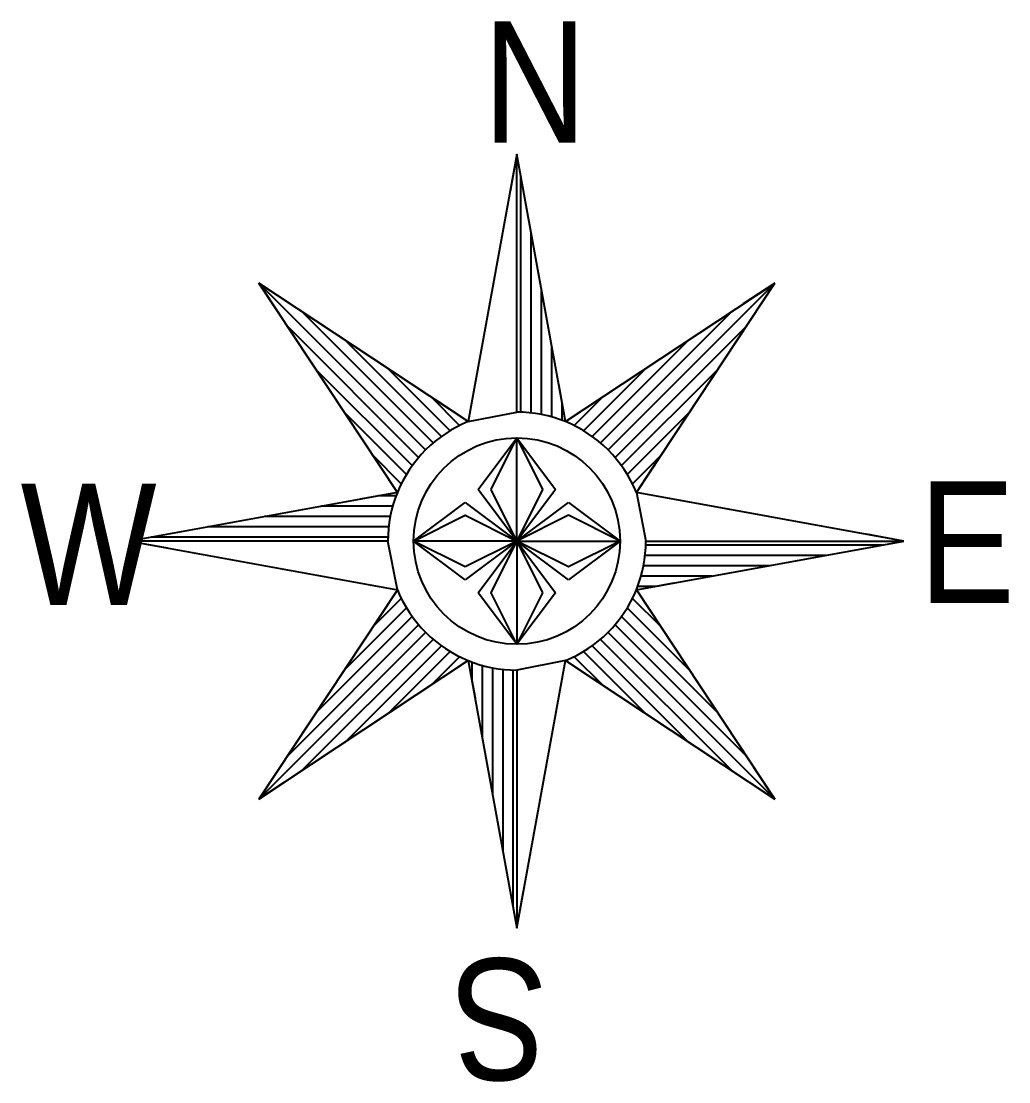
# Model space of a CAD drawing. Header units: metres. Extents: x 368 to 3789, y -155 to 1148.
# Drawn here: x 2646.719 to 2649.322, y -155.196 to -152.402 of the extents above; entities that cross this region are included whole.
import ezdxf

# ---------------------------------------------------------------- set-up
doc = ezdxf.new("R2010")
doc.units = ezdxf.units.M
doc.linetypes.add('PTS_EXT', pattern=[999999, 0, -999999])
doc.styles.get("Standard").update_dxf_attribs({"font": 'arial.ttf'})

msp = doc.modelspace()

# ---------------------------------------------------------------- linework, layer by layer
at = {"color": 18, "linetype": 'Continuous', "true_color": 0x000000}
for p, q in [((2648.1539, -153.4567), (2648.0257, -152.7516)), ((2648.0257, -153.4316), (2648.0257, -152.7516)), ((2648.0359, -153.4318), (2648.0359, -152.8077)), ((2648.0631, -153.4337), (2648.0631, -152.9573)), ((2647.8975, -153.4567), (2647.3457, -153.0916)), ((2647.7108, -153.6434), (2647.3457, -153.0916)), ((2647.7853, -153.5312), (2647.3457, -153.0916)), ((2648.1539, -153.4567), (2648.7057, -153.0916)), ((2648.2661, -153.5312), (2648.7057, -153.0916)), ((2648.3406, -153.6434), (2648.7057, -153.0916)), ((2648.0903, -153.4378), (2648.0903, -153.1069)), ((2647.8053, -153.5128), (2647.4594, -153.1668)), ((2648.2461, -153.5128), (2648.592, -153.1668)), ((2647.7668, -153.5512), (2647.4209, -153.2053)), ((2648.2846, -153.5512), (2648.6305, -153.2053)), ((2647.8268, -153.4958), (2647.5731, -153.2421)), ((2648.1175, -153.4443), (2648.1175, -153.2565)), ((2648.2246, -153.4958), (2648.4783, -153.2421)), ((2647.7499, -153.5728), (2647.4961, -153.319)), ((2647.85, -153.4806), (2647.6867, -153.3173)), ((2648.2014, -153.4806), (2648.3647, -153.3173)), ((2648.3015, -153.5728), (2648.5553, -153.319)), ((2647.8749, -153.4669), (2647.8004, -153.3925)), ((2648.1447, -153.4531), (2648.1447, -153.4061)), ((2648.1766, -153.4669), (2648.251, -153.3925)), ((2647.7346, -153.596), (2647.5713, -153.4327)), ((2648.3168, -153.596), (2648.4801, -153.4327)), ((2647.9237, -153.6356), (2648.0257, -153.4996)), ((2647.9577, -153.6356), (2648.0257, -153.4996)), ((2648.0257, -153.4996), (2648.1277, -153.6356)), ((2647.721, -153.6208), (2647.6466, -153.5464)), ((2648.3304, -153.6208), (2648.4048, -153.5464)), ((2647.7108, -153.6434), (2647.0057, -153.7716)), ((2647.7072, -153.6526), (2647.6602, -153.6526)), ((2648.0257, -153.7716), (2647.9237, -153.6356)), ((2648.0257, -153.7716), (2647.9577, -153.6356)), ((2648.1277, -153.6356), (2648.0257, -153.7716)), ((2647.6983, -153.6798), (2647.5106, -153.6798)), ((2647.7537, -153.7716), (2647.8897, -153.6696)), ((2647.8897, -153.6696), (2648.0257, -153.7716)), ((2648.0257, -153.7716), (2648.1617, -153.6696)), ((2648.1617, -153.6696), (2648.2977, -153.7716)), ((2647.6919, -153.707), (2647.361, -153.707)), ((2648.1617, -153.7036), (2648.0257, -153.7716)), ((2648.2977, -153.7716), (2648.1617, -153.7036)), ((2647.6878, -153.7342), (2647.2114, -153.7342)), ((2647.6858, -153.7614), (2647.0618, -153.7614)), ((2647.6857, -153.7716), (2647.0057, -153.7716)), ((2647.8897, -153.8396), (2647.7537, -153.7716)), ((2647.8897, -153.8736), (2647.7537, -153.7716)), ((2648.0257, -153.7716), (2647.8897, -153.8396)), ((2648.0257, -153.7716), (2647.8897, -153.8736)), ((2647.9237, -153.9076), (2648.0257, -153.7716)), ((2648.0257, -153.7716), (2648.0937, -153.9076)), ((2648.0257, -153.7716), (2648.1277, -153.9076)), ((2648.1617, -153.8736), (2648.0257, -153.7716)), ((2648.2977, -153.7716), (2648.1617, -153.8736)), ((2648.3406, -153.8998), (2649.0457, -153.7716)), ((2648.3656, -153.7818), (2648.9896, -153.7818)), ((2648.3657, -153.7716), (2649.0457, -153.7716)), ((2648.3637, -153.809), (2648.84, -153.809)), ((2648.3595, -153.8362), (2648.6904, -153.8362)), ((2648.3531, -153.8634), (2648.5408, -153.8634)), ((2647.7108, -153.8998), (2647.3457, -154.4517)), ((2648.0257, -154.0436), (2647.9237, -153.9076)), ((2648.0937, -153.9076), (2648.0257, -154.0436)), ((2648.1277, -153.9076), (2648.0257, -154.0436)), ((2648.3406, -153.8998), (2648.7057, -154.4517)), ((2648.3442, -153.8906), (2648.3912, -153.8906)), ((2647.721, -153.9225), (2647.6466, -153.9969)), ((2648.3304, -153.9225), (2648.4048, -153.9969)), ((2647.7346, -153.9474), (2647.5713, -154.1106)), ((2648.3168, -153.9474), (2648.4801, -154.1106)), ((2647.7668, -153.9921), (2647.4209, -154.338)), ((2647.7499, -153.9705), (2647.4961, -154.2243)), ((2648.2846, -153.9921), (2648.6305, -154.338)), ((2648.3015, -153.9705), (2648.5553, -154.2243)), ((2647.7853, -154.0121), (2647.3457, -154.4517)), ((2648.2661, -154.0121), (2648.7057, -154.4517)), ((2647.8053, -154.0305), (2647.4594, -154.3764)), ((2647.8268, -154.0474), (2647.5731, -154.3012)), ((2648.2246, -154.0474), (2648.4784, -154.3012)), ((2648.2461, -154.0305), (2648.592, -154.3764)), ((2647.85, -154.0628), (2647.6868, -154.226)), ((2647.8749, -154.0764), (2647.8004, -154.1508)), ((2648.1766, -154.0764), (2648.251, -154.1508)), ((2648.2014, -154.0628), (2648.3647, -154.226)), ((2647.8975, -154.0866), (2647.3457, -154.4517)), ((2647.8975, -154.0866), (2648.0257, -154.7917)), ((2647.9067, -154.0902), (2647.9067, -154.1372)), ((2647.9339, -154.099), (2647.9339, -154.2868)), ((2647.9611, -154.1055), (2647.9611, -154.4364)), ((2648.1539, -154.0866), (2648.7057, -154.4517)), ((2647.9883, -154.1096), (2647.9883, -154.586)), ((2648.0155, -154.1115), (2648.0155, -154.7356)), ((2648.0257, -154.1117), (2648.0257, -154.7917))]:
    msp.add_line(p, q, dxfattribs=at)
at = {"color": 18, "linetype": 'PTS_EXT', "true_color": 0x000000}
msp.add_lwpolyline([(2647.3457, -153.0916), (2647.7108, -153.6434), (2647.0057, -153.7716), (2647.7108, -153.8998), (2647.3457, -154.4517), (2647.8975, -154.0866), (2648.0257, -154.7917), (2648.1539, -154.0866), (2648.7057, -154.4517), (2648.3406, -153.8998), (2649.0457, -153.7716), (2648.3406, -153.6434), (2648.7057, -153.0916), (2648.1539, -153.4567), (2648.0257, -152.7516), (2647.8975, -153.4567)], close=True, dxfattribs=at)
at = {"color": 18, "linetype": 'Continuous', "true_color": 0x000000}
for points in [[(2648.0257, -152.7516), (2647.8975, -153.4567), (2648.0257, -153.4316), (2648.0257, -152.7516)], [(2648.0257, -153.7716), (2648.0257, -153.4996), (2648.0937, -153.6356), (2648.0257, -153.7716)], [(2649.0457, -153.7716), (2648.3406, -153.6434), (2648.3657, -153.7716), (2649.0457, -153.7716)], [(2648.0257, -153.7716), (2647.7537, -153.7716), (2647.8897, -153.7036), (2648.0257, -153.7716)], [(2647.0057, -153.7716), (2647.7108, -153.8998), (2647.6857, -153.7716), (2647.0057, -153.7716)], [(2648.0257, -153.7716), (2648.0257, -154.0436), (2647.9577, -153.9076), (2648.0257, -153.7716)], [(2648.0257, -153.7716), (2648.2977, -153.7716), (2648.1617, -153.8396), (2648.0257, -153.7716)], [(2648.0257, -154.7917), (2648.1539, -154.0866), (2648.0257, -154.1117), (2648.0257, -154.7917)]]:
    msp.add_lwpolyline(points, close=True, dxfattribs=at)
msp.add_circle((2648.0257, -153.7716), 0.272, dxfattribs=at)
for start, end in [(67.8485, 90), (112.151, 157.849), (22.1515, 67.8486), (157.849, 180), (337.849, 0), (202.151, 247.849), (292.151, 337.849), (247.849, 270)]:
    msp.add_arc((2648.0257, -153.7716), 0.34, start, end, dxfattribs=at)

# ---------------------------------------------------------------- texts
at = {"color": 18, "linetype": 'Continuous', "true_color": 0x000000, "width": 0.85}
for s, rotation, p in [('N', 0, (2647.936, -152.7216)), ('S', 180, (2648.1071, -154.8716))]:
    msp.add_text(s, height=0.32, rotation=rotation, dxfattribs=at).set_placement(p)
for s, p in [('W', (2646.7177, -153.9399)), ('E', (2649.0851, -153.9344))]:
    msp.add_text(s, height=0.32, dxfattribs=at).set_placement(p)

doc.saveas('drawing.dxf')
